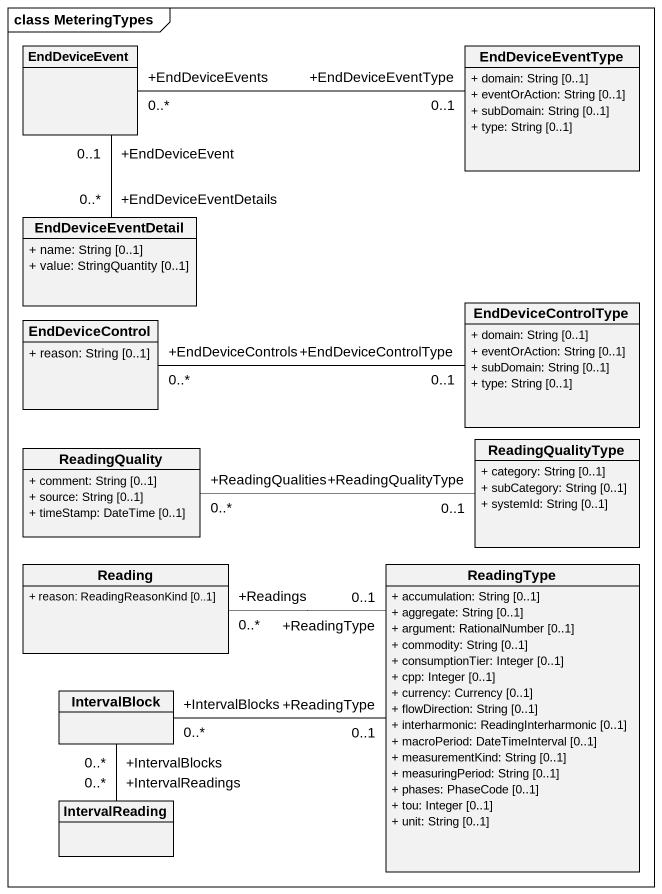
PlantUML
@startuml
mainframe class MeteringTypes
hide circle
hide empty members
skinparam classAttributeIconSize 0
class EndDeviceEvent
class EndDeviceEventType {
  + domain: String [0..1]
  + eventOrAction: String [0..1]
  + subDomain: String [0..1]
  + type: String [0..1]
}
class EndDeviceEventDetail {
  + name: String [0..1]
  + value: StringQuantity [0..1]
}
class EndDeviceControlType {
  + domain: String [0..1]
  + eventOrAction: String [0..1]
  + subDomain: String [0..1]
  + type: String [0..1]
}
class EndDeviceControl {
  + reason: String [0..1]
}
class ReadingQuality {
  + comment: String [0..1]
  + source: String [0..1]
  + timeStamp: DateTime [0..1]
}
class ReadingQualityType {
  + category: String [0..1]
  + subCategory: String [0..1]
  + systemId: String [0..1]
}
class Reading {
  + reason: ReadingReasonKind [0..1]
}
class ReadingType {
  + accumulation: String [0..1]
  + aggregate: String [0..1]
  + argument: RationalNumber [0..1]
  + commodity: String [0..1]
  + consumptionTier: Integer [0..1]
  + cpp: Integer [0..1]
  + currency: Currency [0..1]
  + flowDirection: String [0..1]
  + interharmonic: ReadingInterharmonic [0..1]
  + macroPeriod: DateTimeInterval [0..1]
  + measurementKind: String [0..1]
  + measuringPeriod: String [0..1]
  + phases: PhaseCode [0..1]
  + tou: Integer [0..1]
  + unit: String [0..1]
}
class IntervalBlock
class IntervalReading
EndDeviceEvent "+EndDeviceEvents\n0..*" -right- "+EndDeviceEventType\n0..1" EndDeviceEventType
EndDeviceEvent "+EndDeviceEvent\n0..1" -- "+EndDeviceEventDetails\n0..*" EndDeviceEventDetail
EndDeviceControl "+EndDeviceControls\n0..*" -right- "+EndDeviceControlType\n0..1" EndDeviceControlType
ReadingQuality "+ReadingQualities\n0..*" -right- "+ReadingQualityType\n0..1" ReadingQualityType
Reading "+Readings\n0..*" -right- "+ReadingType\n0..1" ReadingType
IntervalBlock "+IntervalBlocks\n0..*" -right- "+ReadingType\n0..1" ReadingType
IntervalBlock "+IntervalBlocks\n0..*" -- "+IntervalReadings\n0..*" IntervalReading
@enduml
